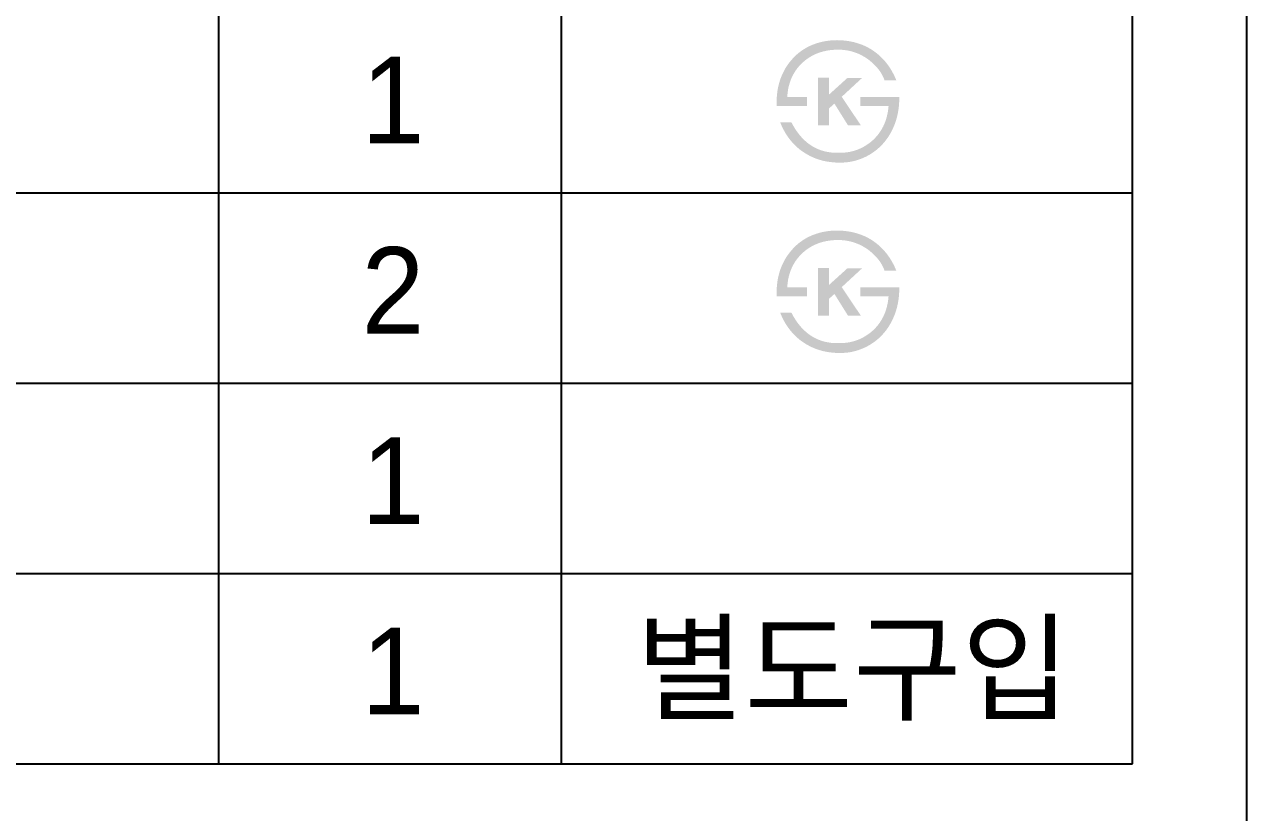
# Model space of a CAD drawing. Header units: millimetres. Extents: x 0 to 4280, y -72 to 2783.
# Drawn here: x 1626.8 to 1980, y 2075.9 to 2303.7 of the extents above; entities that cross this region are included whole.
import ezdxf
from ezdxf.enums import TextEntityAlignment as Align

# ---------------------------------------------------------------- set-up
doc = ezdxf.new("R2010")
doc.units = ezdxf.units.MM
doc.layers.add('TEXT', color=7, linetype='Continuous')
doc.layers.add('도각라인', color=7, linetype='Continuous')
doc.styles.add('타이틀', font='H2GTRM.TTF', dxfattribs={"height": 25})

msp = doc.modelspace()

# ---------------------------------------------------------------- hatches: boundary and pattern name
at = {"layer": 'TEXT'}
for points in [[(1844.24, 2280.07), (1844.22, 2280.52), (1844.21, 2280.97), (1844.2, 2281.42), (1844.21, 2281.87), (1844.23, 2282.31), (1844.25, 2282.75), (1844.29, 2283.19), (1844.33, 2283.63), (1844.39, 2284.07), (1844.45, 2284.5), (1844.52, 2284.93), (1844.6, 2285.36), (1844.69, 2285.78), (1844.79, 2286.21), (1844.9, 2286.63), (1845.02, 2287.05), (1845.16, 2287.48), (1845.3, 2287.9), (1845.45, 2288.31), (1845.61, 2288.71), (1845.78, 2289.11), (1845.96, 2289.51), (1846.15, 2289.89), (1846.34, 2290.27), (1846.55, 2290.65), (1846.76, 2291.02), (1846.99, 2291.38), (1847.22, 2291.73), (1847.46, 2292.08), (1847.71, 2292.42), (1847.97, 2292.76), (1848.53, 2293.43), (1848.83, 2293.77), (1849.13, 2294.09), (1849.44, 2294.41), (1849.76, 2294.71), (1850.08, 2295.01), (1850.42, 2295.3), (1850.76, 2295.57), (1851.11, 2295.84), (1851.47, 2296.09), (1851.83, 2296.34), (1852.21, 2296.57), (1852.59, 2296.8), (1852.97, 2297.02), (1853.37, 2297.22), (1853.77, 2297.42), (1854.22, 2297.62), (1854.67, 2297.81), (1855.12, 2297.98), (1855.59, 2298.14), (1856.06, 2298.29), (1856.53, 2298.43), (1857.01, 2298.55), (1857.5, 2298.67), (1858, 2298.77), (1858.5, 2298.85), (1859.01, 2298.93), (1859.53, 2298.99), (1860.05, 2299.04), (1860.58, 2299.07), (1861.12, 2299.1), (1861.66, 2299.11), (1862.5, 2299.09), (1862.91, 2299.06), (1863.32, 2299.03), (1863.73, 2299), (1864.13, 2298.95), (1864.52, 2298.9), (1864.91, 2298.85), (1865.3, 2298.78), (1865.68, 2298.71), (1866.06, 2298.63), (1866.44, 2298.55), (1866.81, 2298.45), (1867.18, 2298.35), (1867.54, 2298.25), (1867.9, 2298.13), (1868.25, 2298.01), (1868.6, 2297.89), (1868.95, 2297.75), (1869.29, 2297.61), (1869.63, 2297.46), (1869.96, 2297.31), (1870.29, 2297.14), (1870.61, 2296.98), (1870.93, 2296.8), (1871.25, 2296.62), (1871.56, 2296.43), (1871.87, 2296.23), (1872.17, 2296.02), (1872.47, 2295.81), (1872.77, 2295.59), (1873.06, 2295.37), (1873.52, 2294.99), (1873.97, 2294.59), (1874.41, 2294.19), (1874.83, 2293.76), (1875.24, 2293.32), (1875.63, 2292.87), (1876.01, 2292.4), (1876.37, 2291.91), (1876.73, 2291.41), (1877.06, 2290.9), (1877.39, 2290.37), (1877.7, 2289.82), (1877.99, 2289.26), (1878.28, 2288.68), (1878.54, 2288.09), (1878.8, 2287.48), (1878.8, 2287.48), (1875.39, 2287.48), (1875.39, 2287.48), (1875.32, 2287.68), (1875.25, 2287.87), (1875.17, 2288.06), (1875.1, 2288.25), (1875.01, 2288.44), (1874.92, 2288.63), (1874.83, 2288.82), (1874.73, 2289), (1874.63, 2289.19), (1874.53, 2289.37), (1874.42, 2289.55), (1874.31, 2289.74), (1874.19, 2289.92), (1874.07, 2290.1), (1873.94, 2290.28), (1873.81, 2290.46), (1873.67, 2290.63), (1873.53, 2290.81), (1873.24, 2291.16), (1872.93, 2291.51), (1872.61, 2291.85), (1872.27, 2292.19), (1871.91, 2292.52), (1871.53, 2292.85), (1871.14, 2293.18), (1870.88, 2293.38), (1870.63, 2293.57), (1870.37, 2293.75), (1870.11, 2293.93), (1869.85, 2294.1), (1869.58, 2294.26), (1869.31, 2294.42), (1869.05, 2294.57), (1868.77, 2294.72), (1868.5, 2294.86), (1868.23, 2294.99), (1867.95, 2295.12), (1867.67, 2295.24), (1867.39, 2295.35), (1867.11, 2295.46), (1866.82, 2295.56), (1866.53, 2295.66), (1866.24, 2295.75), (1865.95, 2295.83), (1865.66, 2295.91), (1865.36, 2295.98), (1865.06, 2296.05), (1864.76, 2296.11), (1864.46, 2296.16), (1864.15, 2296.21), (1863.85, 2296.25), (1863.54, 2296.28), (1863.23, 2296.31), (1862.92, 2296.33), (1862.6, 2296.35), (1862.29, 2296.36), (1861.97, 2296.36), (1861.58, 2296.36), (1861.21, 2296.34), (1860.83, 2296.33), (1860.46, 2296.3), (1860.1, 2296.27), (1859.73, 2296.23), (1859.38, 2296.18), (1859.02, 2296.13), (1858.67, 2296.07), (1858.33, 2296), (1857.99, 2295.92), (1857.65, 2295.84), (1857.31, 2295.75), (1856.99, 2295.66), (1856.66, 2295.55), (1856.34, 2295.44), (1856.02, 2295.32), (1855.71, 2295.2), (1855.4, 2295.06), (1855.1, 2294.92), (1854.8, 2294.78), (1854.5, 2294.62), (1854.21, 2294.46), (1853.92, 2294.29), (1853.64, 2294.12), (1853.36, 2293.93), (1853.08, 2293.74), (1852.81, 2293.55), (1852.54, 2293.34), (1852.28, 2293.13), (1852.02, 2292.91), (1851.76, 2292.69), (1851.51, 2292.45), (1851.26, 2292.2), (1851.02, 2291.95), (1850.78, 2291.7), (1850.56, 2291.44), (1850.34, 2291.18), (1850.12, 2290.91), (1849.92, 2290.63), (1849.72, 2290.36), (1849.53, 2290.07), (1849.35, 2289.79), (1849.18, 2289.49), (1849.01, 2289.2), (1848.85, 2288.9), (1848.7, 2288.59), (1848.56, 2288.28), (1848.42, 2287.96), (1848.29, 2287.64), (1848.17, 2287.32), (1848.05, 2286.99), (1847.95, 2286.65), (1847.85, 2286.31), (1847.76, 2285.97), (1847.67, 2285.62), (1847.59, 2285.27), (1847.52, 2284.91), (1847.46, 2284.54), (1847.41, 2284.18), (1847.36, 2283.8), (1847.32, 2283.43), (1847.29, 2283.04), (1847.27, 2282.66), (1847.27, 2282.66), (1852.96, 2282.66), (1852.96, 2282.66), (1852.96, 2282.66), (1852.96, 2280.07), (1852.96, 2280.07), (1852.96, 2280.07), (1844.24, 2280.07)], [(1859.37, 2283.41), (1864.66, 2288.2), (1868.91, 2288.2), (1863.01, 2282.75), (1868.54, 2274.5), (1864.82, 2274.5), (1860.9, 2280.77), (1859.37, 2279.41), (1859.37, 2274.5), (1856.13, 2274.5), (1856.13, 2288.32), (1859.37, 2288.32)], [(1879.62, 2282.66), (1879.63, 2282.17), (1879.62, 2281.69), (1879.61, 2281.21), (1879.58, 2280.74), (1879.55, 2280.27), (1879.5, 2279.8), (1879.44, 2279.33), (1879.38, 2278.86), (1879.3, 2278.4), (1879.21, 2277.94), (1879.11, 2277.49), (1879.01, 2277.04), (1878.89, 2276.59), (1878.76, 2276.14), (1878.62, 2275.7), (1878.47, 2275.25), (1878.32, 2274.83), (1878.15, 2274.41), (1877.98, 2274), (1877.8, 2273.59), (1877.61, 2273.19), (1877.41, 2272.8), (1877.21, 2272.41), (1876.99, 2272.03), (1876.77, 2271.66), (1876.54, 2271.29), (1876.3, 2270.93), (1876.05, 2270.58), (1875.79, 2270.23), (1875.52, 2269.89), (1875.25, 2269.56), (1874.96, 2269.23), (1874.66, 2268.91), (1874.36, 2268.59), (1874.05, 2268.29), (1873.74, 2268), (1873.42, 2267.71), (1873.09, 2267.44), (1872.76, 2267.18), (1872.42, 2266.92), (1872.07, 2266.67), (1871.72, 2266.44), (1871.36, 2266.21), (1871, 2265.99), (1870.63, 2265.78), (1870.25, 2265.58), (1869.87, 2265.39), (1869.48, 2265.21), (1869.07, 2265.03), (1868.67, 2264.86), (1868.26, 2264.71), (1867.84, 2264.56), (1867.43, 2264.43), (1867.01, 2264.31), (1866.59, 2264.19), (1866.16, 2264.1), (1865.73, 2264.01), (1865.3, 2263.93), (1864.86, 2263.87), (1864.42, 2263.82), (1863.98, 2263.78), (1863.53, 2263.75), (1863.09, 2263.73), (1862.63, 2263.72), (1861.9, 2263.73), (1861.18, 2263.76), (1860.47, 2263.81), (1859.77, 2263.89), (1859.09, 2263.98), (1858.75, 2264.04), (1858.41, 2264.1), (1858.08, 2264.17), (1857.75, 2264.24), (1857.42, 2264.32), (1857.1, 2264.41), (1856.77, 2264.5), (1856.45, 2264.6), (1856.14, 2264.7), (1855.82, 2264.81), (1855.51, 2264.92), (1855.21, 2265.04), (1854.9, 2265.17), (1854.6, 2265.3), (1854.3, 2265.43), (1854, 2265.57), (1853.71, 2265.72), (1853.42, 2265.88), (1853.13, 2266.03), (1852.84, 2266.2), (1852.56, 2266.37), (1851.99, 2266.74), (1851.7, 2266.93), (1851.41, 2267.13), (1851.13, 2267.34), (1850.86, 2267.55), (1850.59, 2267.77), (1850.32, 2268), (1850.06, 2268.22), (1849.8, 2268.46), (1849.55, 2268.7), (1849.31, 2268.94), (1849.07, 2269.19), (1848.83, 2269.45), (1848.6, 2269.71), (1848.37, 2269.98), (1848.15, 2270.25), (1847.93, 2270.53), (1847.72, 2270.81), (1847.51, 2271.1), (1847.3, 2271.39), (1847.1, 2271.69), (1846.91, 2272), (1846.72, 2272.3), (1846.54, 2272.62), (1846.36, 2272.94), (1846.18, 2273.27), (1846.01, 2273.6), (1845.85, 2273.94), (1845.53, 2274.62), (1845.23, 2275.34), (1845.23, 2275.34), (1848.48, 2275.34), (1848.48, 2275.34), (1848.73, 2274.87), (1848.98, 2274.41), (1849.25, 2273.97), (1849.51, 2273.54), (1849.79, 2273.12), (1850.06, 2272.72), (1850.35, 2272.33), (1850.64, 2271.95), (1850.94, 2271.59), (1851.24, 2271.23), (1851.55, 2270.9), (1851.86, 2270.57), (1852.18, 2270.26), (1852.51, 2269.96), (1852.84, 2269.67), (1853.17, 2269.39), (1853.42, 2269.2), (1853.68, 2269.02), (1853.93, 2268.84), (1854.19, 2268.67), (1854.45, 2268.51), (1854.71, 2268.35), (1854.98, 2268.2), (1855.25, 2268.06), (1855.52, 2267.92), (1855.8, 2267.79), (1856.08, 2267.66), (1856.36, 2267.55), (1856.65, 2267.44), (1856.94, 2267.33), (1857.23, 2267.23), (1857.52, 2267.14), (1857.82, 2267.06), (1858.12, 2266.98), (1858.43, 2266.91), (1858.73, 2266.85), (1859.04, 2266.79), (1859.36, 2266.74), (1859.67, 2266.69), (1859.99, 2266.65), (1860.31, 2266.62), (1860.64, 2266.6), (1860.97, 2266.58), (1861.3, 2266.57), (1861.63, 2266.56), (1861.97, 2266.56), (1862.31, 2266.57), (1863.26, 2266.6), (1863.56, 2266.61), (1863.85, 2266.64), (1864.15, 2266.66), (1864.44, 2266.7), (1864.74, 2266.74), (1865.03, 2266.78), (1865.31, 2266.83), (1865.6, 2266.89), (1865.89, 2266.96), (1866.17, 2267.03), (1866.45, 2267.1), (1866.73, 2267.19), (1867, 2267.28), (1867.28, 2267.37), (1867.55, 2267.47), (1867.83, 2267.58), (1868.1, 2267.69), (1868.36, 2267.81), (1868.63, 2267.94), (1868.89, 2268.07), (1869.16, 2268.21), (1869.42, 2268.35), (1869.67, 2268.5), (1869.93, 2268.66), (1870.19, 2268.82), (1870.44, 2268.99), (1870.69, 2269.16), (1870.94, 2269.34), (1871.19, 2269.53), (1871.43, 2269.72), (1871.71, 2269.96), (1871.99, 2270.2), (1872.25, 2270.45), (1872.51, 2270.71), (1872.76, 2270.97), (1873, 2271.23), (1873.24, 2271.5), (1873.47, 2271.78), (1873.68, 2272.06), (1873.9, 2272.35), (1874.1, 2272.64), (1874.29, 2272.94), (1874.48, 2273.24), (1874.66, 2273.55), (1874.83, 2273.87), (1875, 2274.19), (1875.15, 2274.51), (1875.3, 2274.84), (1875.44, 2275.18), (1875.57, 2275.52), (1875.7, 2275.87), (1875.81, 2276.23), (1875.92, 2276.59), (1876.02, 2276.95), (1876.11, 2277.32), (1876.2, 2277.7), (1876.28, 2278.08), (1876.35, 2278.47), (1876.41, 2278.86), (1876.46, 2279.26), (1876.51, 2279.66), (1876.54, 2280.07), (1876.54, 2280.07), (1868.37, 2280.07), (1868.37, 2280.07), (1868.37, 2280.07), (1868.37, 2282.66), (1868.37, 2282.66), (1868.37, 2282.66), (1879.62, 2282.66)], [(1844.24, 2225.07), (1844.22, 2225.52), (1844.21, 2225.97), (1844.2, 2226.42), (1844.21, 2226.87), (1844.23, 2227.31), (1844.25, 2227.75), (1844.29, 2228.19), (1844.33, 2228.63), (1844.39, 2229.07), (1844.45, 2229.5), (1844.52, 2229.93), (1844.6, 2230.36), (1844.69, 2230.78), (1844.79, 2231.21), (1844.9, 2231.63), (1845.02, 2232.05), (1845.16, 2232.48), (1845.3, 2232.9), (1845.45, 2233.31), (1845.61, 2233.71), (1845.78, 2234.11), (1845.96, 2234.51), (1846.15, 2234.89), (1846.34, 2235.27), (1846.55, 2235.65), (1846.76, 2236.02), (1846.99, 2236.38), (1847.22, 2236.73), (1847.46, 2237.08), (1847.71, 2237.42), (1847.97, 2237.76), (1848.53, 2238.43), (1848.83, 2238.77), (1849.13, 2239.09), (1849.44, 2239.41), (1849.76, 2239.71), (1850.08, 2240.01), (1850.42, 2240.3), (1850.76, 2240.57), (1851.11, 2240.84), (1851.47, 2241.09), (1851.83, 2241.34), (1852.21, 2241.57), (1852.59, 2241.8), (1852.97, 2242.02), (1853.37, 2242.22), (1853.77, 2242.42), (1854.22, 2242.62), (1854.67, 2242.81), (1855.12, 2242.98), (1855.59, 2243.14), (1856.06, 2243.29), (1856.53, 2243.43), (1857.01, 2243.55), (1857.5, 2243.67), (1858, 2243.77), (1858.5, 2243.85), (1859.01, 2243.93), (1859.53, 2243.99), (1860.05, 2244.04), (1860.58, 2244.07), (1861.12, 2244.1), (1861.66, 2244.11), (1862.5, 2244.09), (1862.91, 2244.06), (1863.32, 2244.03), (1863.73, 2244), (1864.13, 2243.95), (1864.52, 2243.9), (1864.91, 2243.85), (1865.3, 2243.78), (1865.68, 2243.71), (1866.06, 2243.63), (1866.44, 2243.55), (1866.81, 2243.45), (1867.18, 2243.35), (1867.54, 2243.25), (1867.9, 2243.13), (1868.25, 2243.01), (1868.6, 2242.89), (1868.95, 2242.75), (1869.29, 2242.61), (1869.63, 2242.46), (1869.96, 2242.31), (1870.29, 2242.14), (1870.61, 2241.98), (1870.93, 2241.8), (1871.25, 2241.62), (1871.56, 2241.43), (1871.87, 2241.23), (1872.17, 2241.02), (1872.47, 2240.81), (1872.77, 2240.59), (1873.06, 2240.37), (1873.52, 2239.99), (1873.97, 2239.59), (1874.41, 2239.19), (1874.83, 2238.76), (1875.24, 2238.32), (1875.63, 2237.87), (1876.01, 2237.4), (1876.37, 2236.91), (1876.73, 2236.41), (1877.06, 2235.9), (1877.39, 2235.37), (1877.7, 2234.82), (1877.99, 2234.26), (1878.28, 2233.68), (1878.54, 2233.09), (1878.8, 2232.48), (1878.8, 2232.48), (1875.39, 2232.48), (1875.39, 2232.48), (1875.32, 2232.68), (1875.25, 2232.87), (1875.17, 2233.06), (1875.1, 2233.25), (1875.01, 2233.44), (1874.92, 2233.63), (1874.83, 2233.82), (1874.73, 2234), (1874.63, 2234.19), (1874.53, 2234.37), (1874.42, 2234.55), (1874.31, 2234.74), (1874.19, 2234.92), (1874.07, 2235.1), (1873.94, 2235.28), (1873.81, 2235.46), (1873.67, 2235.63), (1873.53, 2235.81), (1873.24, 2236.16), (1872.93, 2236.51), (1872.61, 2236.85), (1872.27, 2237.19), (1871.91, 2237.52), (1871.53, 2237.85), (1871.14, 2238.18), (1870.88, 2238.38), (1870.63, 2238.57), (1870.37, 2238.75), (1870.11, 2238.93), (1869.85, 2239.1), (1869.58, 2239.26), (1869.31, 2239.42), (1869.05, 2239.57), (1868.77, 2239.72), (1868.5, 2239.86), (1868.23, 2239.99), (1867.95, 2240.12), (1867.67, 2240.24), (1867.39, 2240.35), (1867.11, 2240.46), (1866.82, 2240.56), (1866.53, 2240.66), (1866.24, 2240.75), (1865.95, 2240.83), (1865.66, 2240.91), (1865.36, 2240.98), (1865.06, 2241.05), (1864.76, 2241.11), (1864.46, 2241.16), (1864.15, 2241.21), (1863.85, 2241.25), (1863.54, 2241.28), (1863.23, 2241.31), (1862.92, 2241.33), (1862.6, 2241.35), (1862.29, 2241.36), (1861.97, 2241.36), (1861.58, 2241.36), (1861.21, 2241.34), (1860.83, 2241.33), (1860.46, 2241.3), (1860.1, 2241.27), (1859.73, 2241.23), (1859.38, 2241.18), (1859.02, 2241.13), (1858.67, 2241.07), (1858.33, 2241), (1857.99, 2240.92), (1857.65, 2240.84), (1857.31, 2240.75), (1856.99, 2240.66), (1856.66, 2240.55), (1856.34, 2240.44), (1856.02, 2240.32), (1855.71, 2240.2), (1855.4, 2240.06), (1855.1, 2239.92), (1854.8, 2239.78), (1854.5, 2239.62), (1854.21, 2239.46), (1853.92, 2239.29), (1853.64, 2239.12), (1853.36, 2238.93), (1853.08, 2238.74), (1852.81, 2238.55), (1852.54, 2238.34), (1852.28, 2238.13), (1852.02, 2237.91), (1851.76, 2237.69), (1851.51, 2237.45), (1851.26, 2237.2), (1851.02, 2236.95), (1850.78, 2236.7), (1850.56, 2236.44), (1850.34, 2236.18), (1850.12, 2235.91), (1849.92, 2235.63), (1849.72, 2235.36), (1849.53, 2235.07), (1849.35, 2234.79), (1849.18, 2234.49), (1849.01, 2234.2), (1848.85, 2233.9), (1848.7, 2233.59), (1848.56, 2233.28), (1848.42, 2232.96), (1848.29, 2232.64), (1848.17, 2232.32), (1848.05, 2231.99), (1847.95, 2231.65), (1847.85, 2231.31), (1847.76, 2230.97), (1847.67, 2230.62), (1847.59, 2230.27), (1847.52, 2229.91), (1847.46, 2229.54), (1847.41, 2229.18), (1847.36, 2228.8), (1847.32, 2228.43), (1847.29, 2228.04), (1847.27, 2227.66), (1847.27, 2227.66), (1852.96, 2227.66), (1852.96, 2227.66), (1852.96, 2227.66), (1852.96, 2225.07), (1852.96, 2225.07), (1852.96, 2225.07), (1844.24, 2225.07)], [(1859.37, 2228.41), (1864.66, 2233.2), (1868.91, 2233.2), (1863.01, 2227.75), (1868.54, 2219.5), (1864.82, 2219.5), (1860.9, 2225.77), (1859.37, 2224.41), (1859.37, 2219.5), (1856.13, 2219.5), (1856.13, 2233.32), (1859.37, 2233.32)], [(1879.62, 2227.66), (1879.63, 2227.17), (1879.62, 2226.69), (1879.61, 2226.21), (1879.58, 2225.74), (1879.55, 2225.27), (1879.5, 2224.8), (1879.44, 2224.33), (1879.38, 2223.86), (1879.3, 2223.4), (1879.21, 2222.94), (1879.11, 2222.49), (1879.01, 2222.04), (1878.89, 2221.59), (1878.76, 2221.14), (1878.62, 2220.7), (1878.47, 2220.25), (1878.32, 2219.83), (1878.15, 2219.41), (1877.98, 2219), (1877.8, 2218.59), (1877.61, 2218.19), (1877.41, 2217.8), (1877.21, 2217.41), (1876.99, 2217.03), (1876.77, 2216.66), (1876.54, 2216.29), (1876.3, 2215.93), (1876.05, 2215.58), (1875.79, 2215.23), (1875.52, 2214.89), (1875.25, 2214.56), (1874.96, 2214.23), (1874.66, 2213.91), (1874.36, 2213.59), (1874.05, 2213.29), (1873.74, 2213), (1873.42, 2212.71), (1873.09, 2212.44), (1872.76, 2212.18), (1872.42, 2211.92), (1872.07, 2211.67), (1871.72, 2211.44), (1871.36, 2211.21), (1871, 2210.99), (1870.63, 2210.78), (1870.25, 2210.58), (1869.87, 2210.39), (1869.48, 2210.21), (1869.07, 2210.03), (1868.67, 2209.86), (1868.26, 2209.71), (1867.84, 2209.56), (1867.43, 2209.43), (1867.01, 2209.31), (1866.59, 2209.19), (1866.16, 2209.1), (1865.73, 2209.01), (1865.3, 2208.93), (1864.86, 2208.87), (1864.42, 2208.82), (1863.98, 2208.78), (1863.53, 2208.75), (1863.09, 2208.73), (1862.63, 2208.72), (1861.9, 2208.73), (1861.18, 2208.76), (1860.47, 2208.81), (1859.77, 2208.89), (1859.09, 2208.98), (1858.75, 2209.04), (1858.41, 2209.1), (1858.08, 2209.17), (1857.75, 2209.24), (1857.42, 2209.32), (1857.1, 2209.41), (1856.77, 2209.5), (1856.45, 2209.6), (1856.14, 2209.7), (1855.82, 2209.81), (1855.51, 2209.92), (1855.21, 2210.04), (1854.9, 2210.17), (1854.6, 2210.3), (1854.3, 2210.43), (1854, 2210.57), (1853.71, 2210.72), (1853.42, 2210.88), (1853.13, 2211.03), (1852.84, 2211.2), (1852.56, 2211.37), (1851.99, 2211.74), (1851.7, 2211.93), (1851.41, 2212.13), (1851.13, 2212.34), (1850.86, 2212.55), (1850.59, 2212.77), (1850.32, 2213), (1850.06, 2213.22), (1849.8, 2213.46), (1849.55, 2213.7), (1849.31, 2213.94), (1849.07, 2214.19), (1848.83, 2214.45), (1848.6, 2214.71), (1848.37, 2214.98), (1848.15, 2215.25), (1847.93, 2215.53), (1847.72, 2215.81), (1847.51, 2216.1), (1847.3, 2216.39), (1847.1, 2216.69), (1846.91, 2217), (1846.72, 2217.3), (1846.54, 2217.62), (1846.36, 2217.94), (1846.18, 2218.27), (1846.01, 2218.6), (1845.85, 2218.94), (1845.53, 2219.62), (1845.23, 2220.34), (1845.23, 2220.34), (1848.48, 2220.34), (1848.48, 2220.34), (1848.73, 2219.87), (1848.98, 2219.41), (1849.25, 2218.97), (1849.51, 2218.54), (1849.79, 2218.12), (1850.06, 2217.72), (1850.35, 2217.33), (1850.64, 2216.95), (1850.94, 2216.59), (1851.24, 2216.23), (1851.55, 2215.9), (1851.86, 2215.57), (1852.18, 2215.26), (1852.51, 2214.96), (1852.84, 2214.67), (1853.17, 2214.39), (1853.42, 2214.2), (1853.68, 2214.02), (1853.93, 2213.84), (1854.19, 2213.67), (1854.45, 2213.51), (1854.71, 2213.35), (1854.98, 2213.2), (1855.25, 2213.06), (1855.52, 2212.92), (1855.8, 2212.79), (1856.08, 2212.66), (1856.36, 2212.55), (1856.65, 2212.44), (1856.94, 2212.33), (1857.23, 2212.23), (1857.52, 2212.14), (1857.82, 2212.06), (1858.12, 2211.98), (1858.43, 2211.91), (1858.73, 2211.85), (1859.04, 2211.79), (1859.36, 2211.74), (1859.67, 2211.69), (1859.99, 2211.65), (1860.31, 2211.62), (1860.64, 2211.6), (1860.97, 2211.58), (1861.3, 2211.57), (1861.63, 2211.56), (1861.97, 2211.56), (1862.31, 2211.57), (1863.26, 2211.6), (1863.56, 2211.61), (1863.85, 2211.64), (1864.15, 2211.66), (1864.44, 2211.7), (1864.74, 2211.74), (1865.03, 2211.78), (1865.31, 2211.83), (1865.6, 2211.89), (1865.89, 2211.96), (1866.17, 2212.03), (1866.45, 2212.1), (1866.73, 2212.19), (1867, 2212.28), (1867.28, 2212.37), (1867.55, 2212.47), (1867.83, 2212.58), (1868.1, 2212.69), (1868.36, 2212.81), (1868.63, 2212.94), (1868.89, 2213.07), (1869.16, 2213.21), (1869.42, 2213.35), (1869.67, 2213.5), (1869.93, 2213.66), (1870.19, 2213.82), (1870.44, 2213.99), (1870.69, 2214.16), (1870.94, 2214.34), (1871.19, 2214.53), (1871.43, 2214.72), (1871.71, 2214.96), (1871.99, 2215.2), (1872.25, 2215.45), (1872.51, 2215.71), (1872.76, 2215.97), (1873, 2216.23), (1873.24, 2216.5), (1873.47, 2216.78), (1873.68, 2217.06), (1873.9, 2217.35), (1874.1, 2217.64), (1874.29, 2217.94), (1874.48, 2218.24), (1874.66, 2218.55), (1874.83, 2218.87), (1875, 2219.19), (1875.15, 2219.51), (1875.3, 2219.84), (1875.44, 2220.18), (1875.57, 2220.52), (1875.7, 2220.87), (1875.81, 2221.23), (1875.92, 2221.59), (1876.02, 2221.95), (1876.11, 2222.32), (1876.2, 2222.7), (1876.28, 2223.08), (1876.35, 2223.47), (1876.41, 2223.86), (1876.46, 2224.26), (1876.51, 2224.66), (1876.54, 2225.07), (1876.54, 2225.07), (1868.37, 2225.07), (1868.37, 2225.07), (1868.37, 2225.07), (1868.37, 2227.66), (1868.37, 2227.66), (1868.37, 2227.66), (1879.62, 2227.66)]]:
    msp.add_hatch(color=256, dxfattribs=at).paths.add_polyline_path(points, flags=0)

# ---------------------------------------------------------------- linework, layer by layer
at = {"layer": '도각라인'}
for p, q in [((1980, 2783), (1980, 0)), ((1683, 2090), (1683, 2530)), ((1782, 2090), (1782, 2530)), ((1947, 2090), (1947, 2530)), ((1072.5, 2255), (1947, 2255)), ((1072.5, 2200), (1947, 2200)), ((1072.5, 2145), (1947, 2145)), ((1072.5, 2090), (1947, 2090))]:
    msp.add_line(p, q, dxfattribs=at)

# ---------------------------------------------------------------- texts
at = {"layer": 'TEXT', "style": '타이틀'}
for s, p in [('1', (1733.32, 2281.81)), ('2', (1733.32, 2226.81)), ('1', (1733.32, 2171.81)), ('별도구입', (1866.25, 2117.7)), ('1', (1733.32, 2116.81))]:
    msp.add_text(s, height=25, dxfattribs=at).set_placement(p, align=Align.MIDDLE_CENTER)

doc.saveas('drawing.dxf')
